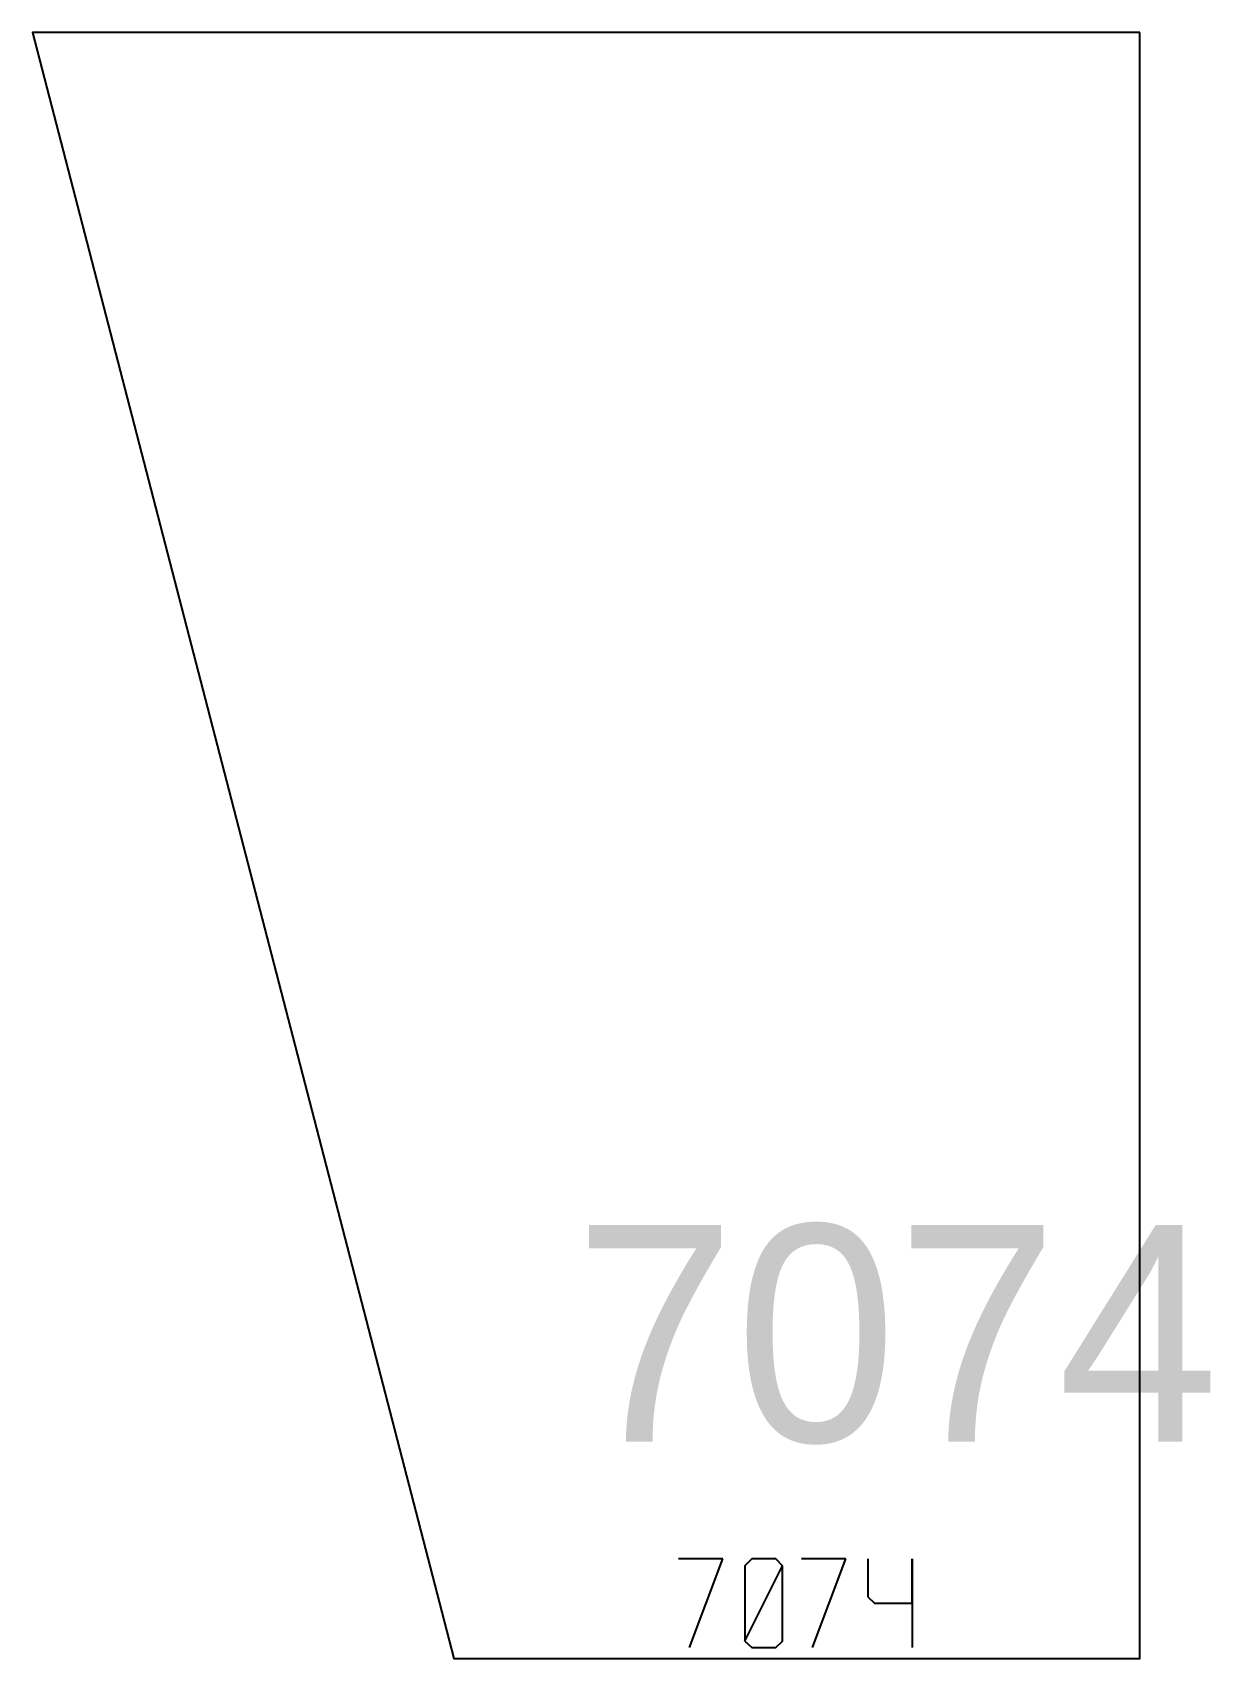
# Model space of a CAD drawing. Header units: metres. Extents: x 0 to 109, y 50 to 200.
import ezdxf

# ---------------------------------------------------------------- set-up
doc = ezdxf.new("R2010")
doc.units = ezdxf.units.M

msp = doc.modelspace()

# ---------------------------------------------------------------- linework, layer by layer
at = {"layer": 'InnerContour', "color": 2}
msp.add_lwpolyline([(65.75, 51.61), (66.37, 51), (68.61, 51), (69.23, 51.61), (69.23, 58.56), (68.61, 59.18), (66.37, 59.18), (65.75, 58.56)], close=True, dxfattribs=at)
at = {"layer": 'OuterContour', "color": 3, "linetype": 'Continuous'}
msp.add_lwpolyline([(102.2, 200), (0, 200), (38.87, 50), (102.2, 50)], close=True, dxfattribs=at)
at = {"layer": 'Trash', "color": 1}
for p, q in [((63.71, 59.18), (59.62, 59.18)), ((60.64, 51), (63.71, 59.18)), ((65.75, 51.61), (69.23, 58.56)), ((75.05, 59.18), (70.96, 59.18)), ((71.99, 51), (75.05, 59.18)), ((77.1, 59.18), (77.1, 55.7)), ((81.18, 55.09), (81.18, 59.18)), ((81.18, 59.18), (81.18, 51)), ((77.1, 55.7), (77.71, 55.09)), ((77.71, 55.09), (81.18, 55.09))]:
    msp.add_line(p, q, dxfattribs=at)

# ---------------------------------------------------------------- texts
at = {"layer": 'Trash', "color": 1, "linetype": 'Continuous'}
msp.add_text('7074', height=20, dxfattribs=at).set_placement((50, 70))

doc.saveas('drawing.dxf')
